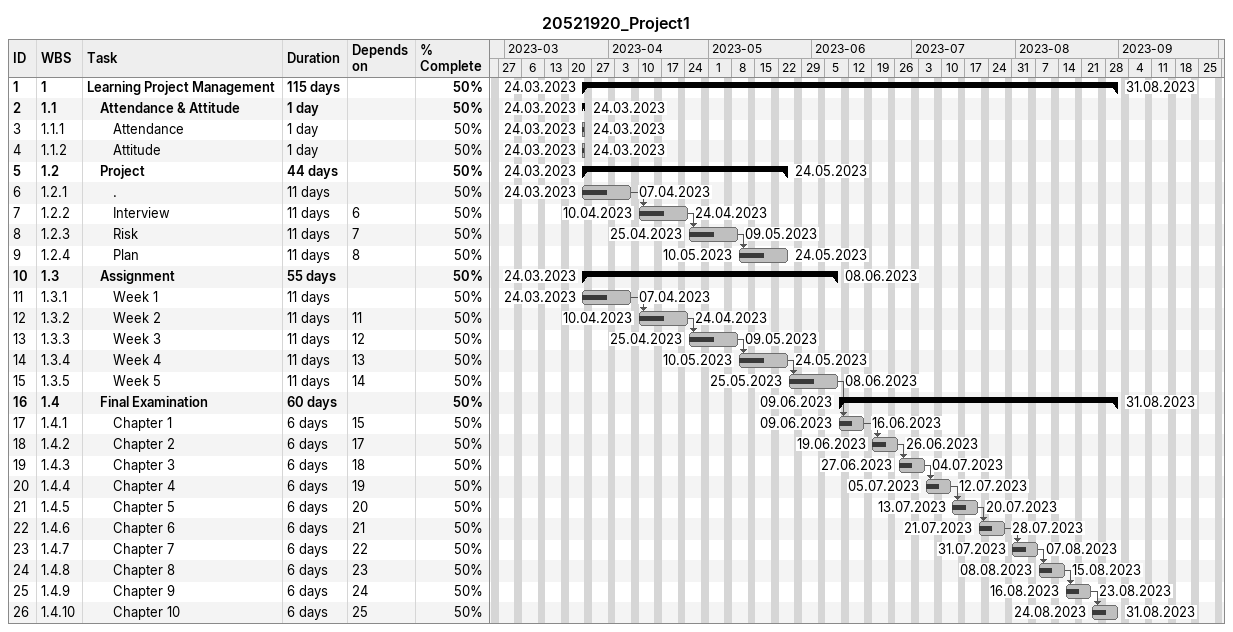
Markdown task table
20521920_Project1

| ID | WBS | Task | Duration | Start | Finish | Predecessors | % complete |
|---|---|---|---|---|---|---|---|
| 1 | 1 | **Learning Project Management** | 115d | 2023-03-24 | 2023-08-31 |  | 50 |
| 2 | 1.1 | **Attendance & Attitude** | 1d | 2023-03-24 | 2023-03-24 |  | 50 |
| 3 | 1.1.1 | Attendance | 1d | 2023-03-24 | 2023-03-24 |  | 50 |
| 4 | 1.1.2 | Attitude | 1d | 2023-03-24 | 2023-03-24 |  | 50 |
| 5 | 1.2 | **Project** | 44d | 2023-03-24 | 2023-05-24 |  | 50 |
| 6 | 1.2.1 | . | 11d | 2023-03-24 | 2023-04-07 |  | 50 |
| 7 | 1.2.2 | Interview | 11d | 2023-04-10 | 2023-04-24 | 6 | 50 |
| 8 | 1.2.3 | Risk | 11d | 2023-04-25 | 2023-05-09 | 7 | 50 |
| 9 | 1.2.4 | Plan | 11d | 2023-05-10 | 2023-05-24 | 8 | 50 |
| 10 | 1.3 | **Assignment** | 55d | 2023-03-24 | 2023-06-08 |  | 50 |
| 11 | 1.3.1 | Week 1 | 11d | 2023-03-24 | 2023-04-07 |  | 50 |
| 12 | 1.3.2 | Week 2 | 11d | 2023-04-10 | 2023-04-24 | 11 | 50 |
| 13 | 1.3.3 | Week 3 | 11d | 2023-04-25 | 2023-05-09 | 12 | 50 |
| 14 | 1.3.4 | Week 4 | 11d | 2023-05-10 | 2023-05-24 | 13 | 50 |
| 15 | 1.3.5 | Week 5 | 11d | 2023-05-25 | 2023-06-08 | 14 | 50 |
| 16 | 1.4 | **Final Examination** | 60d | 2023-06-09 | 2023-08-31 |  | 50 |
| 17 | 1.4.1 | Chapter 1 | 6d | 2023-06-09 | 2023-06-16 | 15 | 50 |
| 18 | 1.4.2 | Chapter 2 | 6d | 2023-06-19 | 2023-06-26 | 17 | 50 |
| 19 | 1.4.3 | Chapter 3 | 6d | 2023-06-27 | 2023-07-04 | 18 | 50 |
| 20 | 1.4.4 | Chapter 4 | 6d | 2023-07-05 | 2023-07-12 | 19 | 50 |
| 21 | 1.4.5 | Chapter 5 | 6d | 2023-07-13 | 2023-07-20 | 20 | 50 |
| 22 | 1.4.6 | Chapter 6 | 6d | 2023-07-21 | 2023-07-28 | 21 | 50 |
| 23 | 1.4.7 | Chapter 7 | 6d | 2023-07-31 | 2023-08-07 | 22 | 50 |
| 24 | 1.4.8 | Chapter 8 | 6d | 2023-08-08 | 2023-08-15 | 23 | 50 |
| 25 | 1.4.9 | Chapter 9 | 6d | 2023-08-16 | 2023-08-23 | 24 | 50 |
| 26 | 1.4.10 | Chapter 10 | 6d | 2023-08-24 | 2023-08-31 | 25 | 50 |
